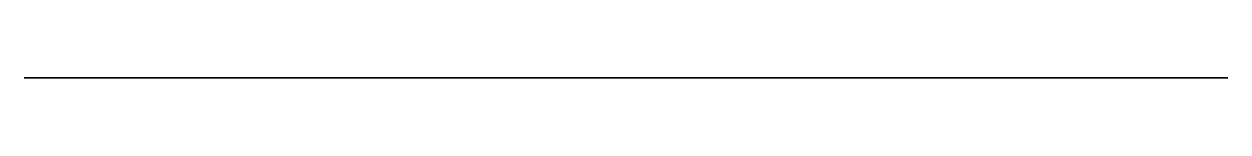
# Model space of a CAD drawing. Header units: centimetres. Extents: x -10.5 to 13, y 0 to 0.
import ezdxf

# ---------------------------------------------------------------- set-up
doc = ezdxf.new("R2010")
doc.units = ezdxf.units.CM
doc.header["$MEASUREMENT"] = 0
doc.layers.add('LC_Front Wall Suf v1_Sketch1', color=7, linetype='Continuous')

msp = doc.modelspace()

# ---------------------------------------------------------------- linework, layer by layer
at = {"layer": 'LC_Front Wall Suf v1_Sketch1'}
for p, q in [((-8.2, 0, -0.5), (-10.498, 0, 9)), ((-10.498, 0, 9), (13, 0, 9)), ((13, 0, -0.5), (-8.2, 0, -0.5)), ((13, 0, 9), (13, 0, -0.5))]:
    msp.add_line(p, q, dxfattribs=at)
msp.add_point((0, 0), dxfattribs=at)

doc.saveas('drawing.dxf')
